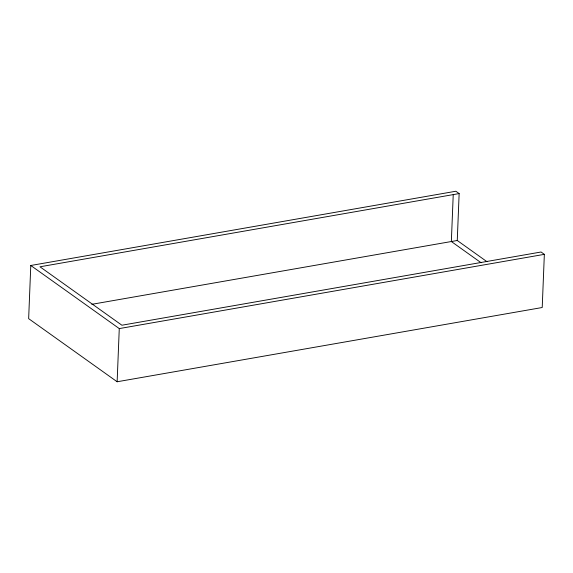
<?xml version="1.0" encoding="UTF-8"?>
<svg xmlns="http://www.w3.org/2000/svg" width="573" height="573" viewBox="0 0 573 573"><rect width="100%" height="100%" fill="white"/><g stroke="black" fill="none" stroke-linecap="round" stroke-linejoin="round"><path stroke-width="0.86" d="M459.145 193.574L455.864 191.239L30.784 265.485L28.65 318.652L117.136 381.761L542.216 307.515L544.35 254.348L541.07 252.005L121.899 325.22L39.967 266.789L459.145 193.574L457.261 240.495L486.986 261.696M117.136 381.761L119.27 328.587L30.784 265.485M453.236 194.605L451.352 241.527L481.084 262.728M91.838 304.32L457.261 240.495M119.27 328.587L544.35 254.348"/></g></svg>
